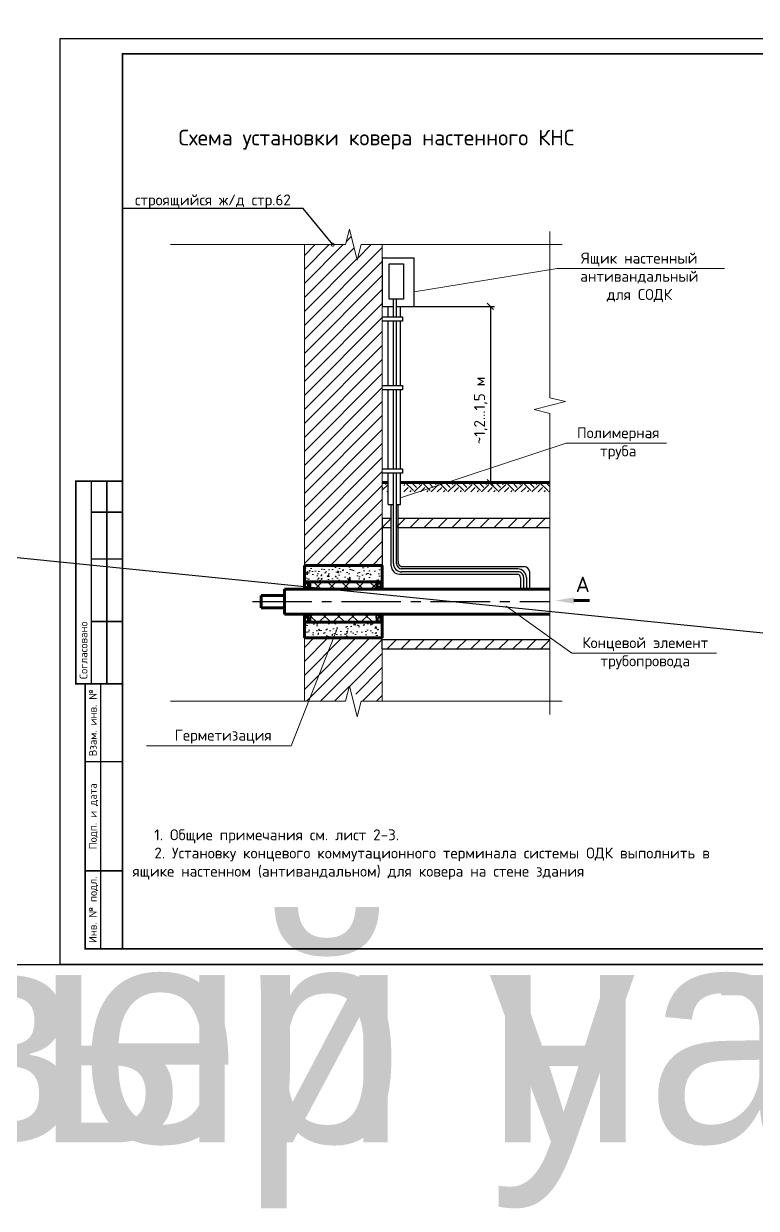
# Model space of a CAD drawing. Header units: millimetres. Extents: x -112426 to 8831, y 1218 to 38707.
# Drawn here: x 4874.6 to 5109.7, y 1322.9 to 1702.9 of the extents above; entities that cross this region are included whole.
import ezdxf
from ezdxf import colors
from ezdxf.entities.mleader import LeaderData, LeaderLine
from ezdxf.enums import TextEntityAlignment as Align
from ezdxf.math import Vec2, Vec3

# ---------------------------------------------------------------- set-up
doc = ezdxf.new("R2018")
doc.units = ezdxf.units.MM
doc.linetypes.add('осевая2', pattern=[28.575, 19.05, -3.175, 3.175, -3.175])
for name, color, linetype, lineweight in [('12  Размер', 7, 'Continuous', 20), ('6 Текст обычный', 4, 'Continuous', 30), ('Объекты на геодезии', 6, 'Continuous', 70), ('Осевая', 2, 'осевая2', 30), ('Основной', 1, 'Continuous', 60), ('Размер 3.5', 250, 'Continuous', 35), ('Размерный', 4, 'Continuous', 30), ('Размеры на геодезии', 5, 'Continuous', 40), ('Размеры на чертеже', 250, 'Continuous', 25), ('Размеры обычные', 4, 'Continuous', 30)]:
    doc.layers.add(name, color=color, linetype=linetype, lineweight=lineweight)
doc.layers.add('РАЗМЕР', color=7, linetype='Continuous')
doc.layers.add('Штриховка', color=7, linetype='Continuous')
doc.styles.add('-ISOCPEUR-', font='isocpeur.ttf')
doc.styles.add('GOST', font='gost.shx', dxfattribs={"oblique": 15})
doc.styles.get("Standard").update_dxf_attribs({"font": 'arial.ttf'})
doc.dimstyles.new('М 1 к 100', dxfattribs={"dimtxt": 3.5, "dimasz": 3, "dimexe": 1.25, "dimexo": 0, "dimgap": 1, "dimtad": 1, "dimdec": 0, "dimlfac": 100, "dimtxsty": 'GOST', "dimblk": 'OBLIQUE', "dimcen": 5, "dimclrd": 256, "dimclre": 256, "dimclrt": 256, "dimazin": 2, "dimtfac": 1, "dimtdec": 0, "dimtmove": 0, "dimatfit": 3, "dimldrblk": 'NONE', "dimfxl": 0, "dimlwd": -1, "dimlwe": -1, "dimarcsym": 2})
pattern_1 = [(45, (-10608.043, 2395.362), (-2.245064, 2.245064), [])]

# ---------------------------------------------------------------- blocks, each defined once
blk = doc.blocks.new('*U168')
blk.add_lwpolyline([(0, 0), (420, 0), (420, -297), (0, -297)], close=True)
at = {"const_width": 0.5}
blk.add_lwpolyline([(20, -5), (415, -5), (415, -292), (20, -292)], close=True, dxfattribs=at)
for points in [[(20, -207), (5, -207), (5, -142), (20, -142)], [(10, -142), (10, -207)], [(15, -142), (15, -207)], [(10, -152), (20, -152)], [(10, -167), (20, -167)], [(10, -187), (20, -187)], [(20, -292), (8, -292), (8, -207), (20, -207)], [(13, -207), (13, -292)], [(8, -232), (20, -232)], [(8, -267), (20, -267)]]:
    blk.add_lwpolyline(points, dxfattribs=at)
at = {"style": '-ISOCPEUR-'}
blk.add_text('Согласовано', height=2.5, rotation=90, dxfattribs=at).set_placement((7.5, -205.5), align=Align.MIDDLE_LEFT)
for s, p in [('Взам. инв. №', (10.5, -219.5)), ('Подп. и дата', (10.5, -249.5)), ('Инв. № подл.', (10.5, -279.5))]:
    blk.add_text(s, height=2.5, rotation=90, dxfattribs=at).set_placement(p, align=Align.MIDDLE_CENTER)
blk.add_attdef('РАЗРАБОТАЛ', text='', height=2.5, dxfattribs=at).set_placement((250.5, -264.22), align=Align.MIDDLE_LEFT)
at = {"style": '-ISOCPEUR-', "flags": 8}
for tag, height, p in [('ДАТА', 2.5, (290.07, -264.4)), ('ДАТА1', 2.5, (290.07, -269.4)), ('ЛИСТ', 3, (386.39, -271.92)), ('ЛИСТОВ', 3, (403.89, -271.92)), ('ФОРМАТ', 3, (380.97, -294.75))]:
    blk.add_attdef(tag, text='', height=height, dxfattribs=at).set_placement(p, align=Align.MIDDLE_CENTER)
at = {"style": '-ISOCPEUR-'}
blk.add_attdef('ПРОВЕРИЛ', (250.75, -270.73), '', height=2.5, dxfattribs=at)
at = {"lineweight": 30, "flags": 104}
blk.add_attdef('ИМЯ_ЧЕРТЕЖА', text='', height=3, dxfattribs=at).set_placement((333.63, -284.13), align=Align.MIDDLE_CENTER)
blk = doc.blocks.new('_Oblique')
at = {"color": 0, "linetype": 'ByBlock', "lineweight": -2}
blk.add_line((-0.5, -0.5), (0.5, 0.5), dxfattribs=at)
blk = doc.blocks.new('*D81')
at = {"layer": 'Defpoints', "color": 0, "ltscale": 0.5, "transparency": 16777216}
for p in [(4995.58, 1612.2), (5024.39, 1555.69), (5024.39, 1555.69)]:
    blk.add_point(p, dxfattribs=at)
at = {"layer": 'Размерный', "color": 7, "ltscale": 0.5, "transparency": 16777216}
for p, q in [((4995.58, 1612.2), (5025.64, 1612.2)), ((5024.39, 1612.2), (5024.39, 1555.69)), ((5024.39, 1555.69), (5023.14, 1555.69))]:
    blk.add_line(p, q, dxfattribs=at)
at = {"layer": 'Размерный', "color": 7, "ltscale": 0.5, "transparency": 16777216, "xscale": 2, "yscale": 2, "zscale": 2}
for p, rotation in [((5024.39, 1612.2), 90), ((5024.39, 1555.69), 270)]:
    blk.add_blockref('_Oblique', p, dxfattribs=dict(at, rotation=rotation))
at = {"layer": 'Размерный', "color": 7, "lineweight": 30, "ltscale": 0.5, "transparency": 16777216, "insert": (5021.29, 1578.83), "char_height": 3.5, "attachment_point": 5, "rotation": 90, "style": '-ISOCPEUR-'}
blk.add_mtext('~1,2...1,5 м', dxfattribs=at)
blk = doc.blocks.new('_None')
blk = doc.blocks.new('_DotSmall')
at = {"color": 0, "linetype": 'ByBlock', "const_width": 0.5}
blk.add_lwpolyline([(-0.0625, 0, 1), (0.0625, 0, 1)], format="xyb", close=True, dxfattribs=at)

msp = doc.modelspace()

# ---------------------------------------------------------------- hatches: boundary and pattern name
at = {"layer": 'Объекты на геодезии'}
h = msp.add_hatch(color=7, dxfattribs=at)
h.dxf.hatch_style = 1
h.paths.add_polyline_path([(5051.168, 1518.855), (5051.168, 1517.855), (5051.168, 1516.855), (5045.168, 1517.855)])
at = {"layer": 'Размерный', "lineweight": 20}
h = msp.add_hatch(dxfattribs=at)
h.set_pattern_fill('ANSI31')
h.set_pattern_definition(pattern_1)
h.paths.add_polyline_path([(4979.159, 1490.529), (4982.909, 1485.529), (4989.691, 1485.529), (4989.691, 1505.873), (4964.691, 1505.873), (4964.691, 1485.529), (4977.909, 1485.529)])
h.paths.add_polyline_path([(4977.909, 1631.999), (4964.691, 1631.999), (4964.695, 1529.134), (4989.695, 1529.134), (4989.691, 1631.999), (4982.909, 1631.999), (4981.659, 1626.999), (4979.159, 1636.999)])
at = {"layer": 'Размерный', "lineweight": 20, "ltscale": 0.5}
h = msp.add_hatch(dxfattribs=at)
h.set_pattern_fill('ANSI31')
h.set_pattern_definition(pattern_1)
h.paths.add_polyline_path([(4993.276, 1541.259), (4993.276, 1544.259), (4989.691, 1544.259), (4989.691, 1541.259)])
h.paths.add_polyline_path([(4994.276, 1544.259), (4994.276, 1541.259), (5043.459, 1541.259), (5043.459, 1544.259)])
h = msp.add_hatch(dxfattribs=at)
h.set_pattern_fill('ANSI31')
h.set_pattern_definition(pattern_1)
h.paths.add_polyline_path([(5043.459, 1505.373), (4989.691, 1505.373), (4989.691, 1502.373), (5043.459, 1502.373)])
at = {"layer": 'Штриховка'}
h = msp.add_hatch(dxfattribs=at)
h.set_pattern_fill('EARTH', scale=0.6, angle=45, style=0)
h.set_pattern_definition([(45, (4026.425, 2541.819), (4e-16, 5.388154), [3.81, -3.81]), (45, (4025.4148, 2542.8292), (4e-16, 5.388154), [3.81, -3.81]), (45, (4024.4045, 2543.8395), (4e-16, 5.388154), [3.81, -3.81]), (135, (4024.4045, 2544.513), (-5.388154, 4e-16), [3.81, -3.81]), (135, (4025.4148, 2545.5233), (-5.388154, 4e-16), [3.81, -3.81]), (135, (4026.425, 2546.5336), (-5.388154, 4e-16), [3.81, -3.81])])
h.paths.add_polyline_path([(4991.585, 1552.694), (4991.585, 1555.694), (4989.691, 1555.694), (4989.691, 1552.694)])
h.paths.add_polyline_path([(4996.585, 1555.694), (4996.585, 1552.694), (5043.459, 1552.694), (5043.459, 1555.694)])
at = {"layer": 'Штриховка', "lineweight": 20}
h = msp.add_hatch(dxfattribs=at)
h.set_pattern_fill('AR-CONC', scale=0.025, style=0)
h.set_pattern_definition([(50, (2737.6664, 8088.718), (4.5546167, -0.3984771), [0.47625, -5.23875]), (355, (2737.6664, 8088.718), (-0.8810706, 4.776416), [0.381, -4.191]), (100.451, (2738.046, 8088.685), (3.6735625, 4.3779172), [0.40475, -4.45225]), (46.1842, (2737.6664, 8089.988), (6.776976, -1.051058), [0.714375, -7.858125]), (96.6356, (2738.231, 8089.9006), (5.935106, 6.185639), [0.607125, -6.678375]), (351.184, (2737.6664, 8089.988), (5.935115, 6.185628), [0.5715, -6.2865]), (21, (2738.3014, 8089.6707), (3.790372, -2.556638), [0.47625, -5.23875]), (326, (2738.3014, 8089.6707), (1.5450507, 4.604699), [0.381, -4.191]), (71.4514, (2738.6172, 8089.4576), (5.3354123, 2.0480714), [0.40475, -4.45225]), (37.5, (2737.6664, 8088.7182), (0.0772151, 2.11387597), [0, -4.1402, 0, -4.2545, 0, -4.206875]), (7.5, (2737.6664, 8088.7182), (1.67049156, 2.5045144), [0, -2.4257, 0, -4.04495, 0, -1.603375]), (327.5, (2736.2503, 8088.7182), (3.38976488, -0.1432186), [0, -1.5875, 0, -4.953, 0, -6.57225]), (317.5, (2735.6153, 8088.7182), (3.7032295, 0.6356623), [0, -2.06375, 0, -3.2893, 0, -4.66725])])
h.paths.add_polyline_path([(4989.695, 1505.873), (4989.695, 1510.873), (4964.695, 1510.873), (4964.695, 1505.873)])
h.paths.add_polyline_path([(4964.695, 1523.903), (4989.695, 1523.903), (4989.695, 1529.134), (4964.695, 1529.134)])
h.paths.add_polyline_path([(4989.695, 1523.903), (4964.695, 1523.903)])
at = {"layer": 'Штриховка', "lineweight": 25}
h = msp.add_hatch(dxfattribs=at)
h.set_pattern_fill('AR-RSHKE', scale=0.003, style=0)
h.set_pattern_definition([(0, (4340.4071, 3243.2142), (1.9431, 0.9144), [0.4572, -0.381, 0.5334, -0.2286, 0.6858, -0.3048]), (0, (4340.8643, 3243.2523), (1.9431, 0.9144), [0.381, -1.4478, 0.3048, -0.4572]), (0, (4341.7787, 3243.1571), (1.9431, 0.9144), [0.2286, -2.3622]), (90, (4340.4071, 3243.2142), (-0.6477, 0.9144), [0.8763, -2.7813]), (90, (4340.8643, 3243.2142), (-0.6477, 0.9144), [0.85725, -2.80035]), (90, (4341.2453, 3243.2142), (-0.6477, 0.9144), [0.8001, -2.8575]), (90, (4341.7787, 3243.15706), (-0.6477, 0.9144), [0.8763, -2.7813]), (90, (4342.0073, 3243.15706), (-0.6477, 0.9144), [0.8763, -2.7813]), (90, (4342.6931, 3243.2142), (-0.6477, 0.9144), [0.8382, -2.8194])])
h.paths.add_polyline_path([(4964.695, 1521.479), (4966.695, 1521.479), (4966.695, 1523.903), (4964.695, 1523.903)])
h.paths.add_polyline_path([(4987.695, 1521.479), (4989.695, 1521.479), (4989.695, 1523.903), (4987.695, 1523.903)])
h.paths.add_polyline_path([(4989.694, 1513.523), (4987.697, 1513.523), (4987.697, 1510.873), (4989.695, 1510.873)])
h.paths.add_polyline_path([(4966.694, 1513.527), (4964.695, 1513.527), (4964.695, 1510.873), (4966.693, 1510.873)])
at = {"layer": 'Штриховка'}
h = msp.add_hatch(dxfattribs=at)
h.set_pattern_fill('ANSI37', style=0)
h.set_pattern_definition([(45, (4340.407, 3242.2236), (-2.245064, 2.245064), []), (135, (4340.407, 3242.2236), (-2.245064, -2.245064), [])])
h.paths.add_polyline_path([(4966.695, 1521.489), (4987.695, 1521.489), (4987.695, 1523.903), (4966.695, 1523.903)])
h = msp.add_hatch(dxfattribs=at)
h.set_pattern_fill('ANSI37', style=0)
h.set_pattern_definition([(45, (4340.407, 3239.2142), (-2.245064, 2.245064), []), (135, (4340.407, 3239.2142), (-2.245064, -2.245064), [])])
h.paths.add_polyline_path([(4987.697, 1513.523), (4966.693, 1513.527), (4966.693, 1510.873), (4987.697, 1510.873)])

# ---------------------------------------------------------------- linework, layer by layer
msp.add_line((1042.939, 1401.16), (6319.699, 1401.16))
at = {"layer": '12  Размер', "color": 7, "ltscale": 0.5}
for p, q in [((5045.767, 1624.301), (4999.967, 1616.911)), ((5048.684, 1568.29), (4995.585, 1550.808)), ((5050.467, 1500.964), (5029.419, 1516.071)), ((4960.507, 1471.294), (4975.325, 1509.144))]:
    msp.add_line(p, q, dxfattribs=at)
at = {"layer": '12  Размер', "color": 7}
for p, q in [((5045.767, 1624.301), (5099.458, 1624.301)), ((5048.684, 1568.29), (5080.838, 1568.29)), ((5050.467, 1500.964), (5096.908, 1500.964)), ((4914.066, 1471.294), (4960.507, 1471.294))]:
    msp.add_line(p, q, dxfattribs=at)
at = {"layer": 'Объекты на геодезии', "color": 7}
msp.add_line((5051.168, 1517.855), (5056.168, 1517.855), dxfattribs=at)
at = {"layer": 'Осевая', "color": 7, "lineweight": 30}
msp.add_line((4948.049, 1517.503), (5043.459, 1517.503), dxfattribs=at)
at = {"layer": 'Основной', "color": 7, "lineweight": 60}
for p, q in [((4964.695, 1529.134), (4964.695, 1523.854)), ((4989.695, 1529.134), (4964.695, 1529.134)), ((4964.695, 1523.903), (4964.695, 1521.489)), ((4964.695, 1523.903), (4989.695, 1523.903)), ((4958.29, 1521.479), (4958.29, 1513.528)), ((4958.29, 1521.479), (5043.459, 1521.479)), ((4950.79, 1519.491), (4950.79, 1515.516)), ((4950.79, 1519.491), (4950.79, 1515.516)), ((4950.79, 1515.516), (4958.29, 1515.516)), ((4958.29, 1513.528), (5043.459, 1513.528)), ((4964.694, 1513.527), (4964.695, 1510.873)), ((4989.694, 1513.523), (4989.695, 1510.873)), ((4964.695, 1510.873), (4989.695, 1510.873)), ((4964.695, 1510.873), (4964.695, 1505.873)), ((4989.695, 1510.873), (4989.695, 1505.873)), ((4989.695, 1505.873), (4964.695, 1505.873))]:
    msp.add_line(p, q, dxfattribs=at)
at = {"layer": 'Основной', "color": 7}
for p, q in [((4989.695, 1529.134), (4989.695, 1523.854)), ((4964.695, 1523.854), (4964.695, 1521.489)), ((4989.695, 1523.903), (4989.695, 1521.489)), ((4989.695, 1523.854), (4989.695, 1521.489)), ((5033.42, 1521.479), (5043.459, 1521.479)), ((4950.79, 1519.491), (4958.29, 1519.491)), ((5033.42, 1513.528), (5043.459, 1513.528))]:
    msp.add_line(p, q, dxfattribs=at)
at = {"layer": 'РАЗМЕР', "color": 7, "lineweight": 60}
for p, q in [((4989.691, 1555.694), (4991.585, 1555.694)), ((4995.585, 1555.694), (5043.459, 1555.694))]:
    msp.add_line(p, q, dxfattribs=at)
at = {"layer": 'РАЗМЕР', "color": 7}
for p, q in [((4989.691, 1544.259), (4992.562, 1544.259)), ((4994.813, 1544.259), (5043.459, 1544.259)), ((4989.691, 1541.259), (4992.562, 1541.259)), ((4994.813, 1541.259), (5043.459, 1541.259))]:
    msp.add_line(p, q, dxfattribs=at)
at = {"layer": 'РАЗМЕР', "color": 7, "lineweight": 30}
for p, q in [((4989.691, 1544.259), (4989.691, 1529.134)), ((4989.691, 1505.373), (5043.459, 1505.373)), ((4989.694, 1502.373), (4989.694, 1505.873)), ((4989.691, 1502.373), (5043.459, 1502.373))]:
    msp.add_line(p, q, dxfattribs=at)
at = {"layer": 'Размерный', "color": 7, "lineweight": 20}
for p, q in [((5043.459, 1636.259), (5043.459, 1582.892)), ((4921.705, 1631.999), (4977.909, 1631.999)), ((4964.691, 1631.999), (4964.691, 1529.134)), ((5047.371, 1631.999), (4982.909, 1631.999)), ((4989.691, 1631.999), (4989.691, 1544.259)), ((5043.459, 1481.256), (5043.459, 1577.892)), ((4964.695, 1505.873), (4964.691, 1485.529)), ((4989.695, 1502.373), (4989.691, 1485.529)), ((4921.705, 1485.529), (4977.909, 1485.529)), ((5047.371, 1485.529), (4982.909, 1485.529))]:
    msp.add_line(p, q, dxfattribs=at)
at = {"layer": 'Размерный', "color": 7, "ltscale": 0.5}
for p, q in [((4993.276, 1608.826), (4993.276, 1614.556)), ((4994.276, 1608.826), (4994.276, 1614.556)), ((4993.276, 1586.862), (4993.276, 1607.435)), ((4994.276, 1586.862), (4994.276, 1607.435)), ((4993.276, 1560.062), (4993.276, 1585.47)), ((4994.276, 1560.062), (4994.276, 1585.47)), ((4993.276, 1544.248), (4993.276, 1558.671)), ((4994.276, 1529.574), (4994.276, 1558.671)), ((4993.28, 1529.707), (4993.276, 1544.248)), ((5033.211, 1528.02), (4995.795, 1528.02)), ((5033.434, 1527.02), (4995.795, 1527.02)), ((5034.992, 1525.378), (5034.992, 1521.479)), ((5035.912, 1525.261), (5035.912, 1521.479))]:
    msp.add_line(p, q, dxfattribs=at)
at = {"layer": 'Размерный', "color": 7, "lineweight": 30, "ltscale": 0.5}
for p, q in [((4992.562, 1529.016), (4992.562, 1548.605)), ((4994.813, 1530.421), (4994.813, 1548.605)), ((4996.219, 1528.717), (5035.207, 1528.716)), ((4995.263, 1526.316), (5033.049, 1526.32)), ((5034.001, 1525.211), (5033.995, 1521.479)), ((5036.896, 1527.194), (5036.896, 1521.479))]:
    msp.add_line(p, q, dxfattribs=at)
at = {"layer": 'Размерный', "color": 7, "lineweight": 20}
for points in [[(4977.909, 1631.999), (4979.159, 1636.999), (4981.659, 1626.999), (4982.909, 1631.999)], [(5043.459, 1582.892), (5048.459, 1581.642), (5038.459, 1579.142), (5043.459, 1577.892)], [(4977.909, 1485.529), (4979.159, 1490.529), (4981.659, 1480.529), (4982.909, 1485.529)]]:
    msp.add_lwpolyline(points, dxfattribs=at)
at = {"layer": 'Размерный', "color": 7, "ltscale": 0.5}
for points in [[(4989.691, 1608.826), (4996.21, 1608.826), (4996.21, 1607.435), (4989.691, 1607.435)], [(4989.691, 1586.862), (4996.21, 1586.862), (4996.21, 1585.47), (4989.691, 1585.47)], [(4989.691, 1560.062), (4996.21, 1560.062), (4996.21, 1558.671), (4989.691, 1558.671)]]:
    msp.add_lwpolyline(points, dxfattribs=at)
at = {"layer": 'Размерный', "color": 7, "lineweight": 30, "ltscale": 0.5}
for centre, radius, start, end in [((4995.263, 1529.016), 2.701, 180, 270), ((4996.219, 1530.149), 1.433, 169.04541, 274.51462), ((5035.208, 1527.02), 1.697, 5.88243, 90.05169), ((5032.878, 1525.211), 1.123, 354.0634, 81.23607)]:
    msp.add_arc(centre, radius, start, end, dxfattribs=at)
at = {"layer": 'Размерный', "color": 7, "ltscale": 0.5}
for centre, radius, start, end in [((4995.976, 1529.721), 2.701, 180, 270), ((4995.976, 1529.721), 1.701, 180, 270), ((5033.109, 1525.219), 2.803, 0.86637, 87.90802), ((5033.387, 1525.418), 1.605, 358.58577, 93.41592)]:
    msp.add_arc(centre, radius, start, end, dxfattribs=at)
at = {"layer": 'Размеры на геодезии', "color": 7, "lineweight": 30, "ltscale": 0.5}
for p, q in [((4991.585, 1608.826), (4991.585, 1612.203)), ((4995.585, 1608.826), (4995.585, 1612.203)), ((4991.585, 1586.862), (4991.585, 1607.435)), ((4995.585, 1586.862), (4995.585, 1607.435)), ((4991.585, 1560.062), (4991.585, 1585.47)), ((4995.585, 1560.062), (4995.585, 1585.47)), ((4991.585, 1548.605), (4991.585, 1558.671)), ((4995.585, 1548.605), (4995.585, 1558.671)), ((4991.585, 1548.605), (4993.276, 1548.605)), ((4994.276, 1548.605), (4995.585, 1548.605))]:
    msp.add_line(p, q, dxfattribs=at)
msp.add_lwpolyline([(4994.276, 1612.203), (4999.967, 1612.203), (4999.967, 1627.639), (4989.691, 1627.639), (4989.691, 1612.203), (4993.276, 1612.203)], dxfattribs=at)
msp.add_lwpolyline([(4991.919, 1625.876), (4996.506, 1625.876), (4996.506, 1614.556), (4991.919, 1614.556)], close=True, dxfattribs=at)
at = {"layer": 'Размеры обычные', "color": 7, "ltscale": 0.5}
for p, q in [((4966.695, 1523.903), (4966.695, 1521.489)), ((4966.695, 1523.854), (4966.695, 1521.489)), ((4987.695, 1523.903), (4987.695, 1521.489)), ((4987.695, 1523.854), (4987.695, 1521.489)), ((4966.693, 1513.527), (4966.693, 1510.873)), ((4987.697, 1513.523), (4987.697, 1510.873))]:
    msp.add_line(p, q, dxfattribs=at)

# ---------------------------------------------------------------- block references
at = {"layer": 'Размеры на чертеже', "lineweight": 90}
ref = msp.add_blockref('*U168', (3917.536, 1698.16), dxfattribs=at)
lines = msp.add_mtext('Ковер на земный у т/к Г-5/11', dxfattribs={"layer": '0', "insert": (4251.162, 1414.035), "char_height": 70, "attachment_point": 1})
ref.add_attrib('ИМЯ_ЧЕРТЕЖА', '', (4251.162, 1414.035), dxfattribs={"flags": 104}).embed_mtext(lines)
ref = msp.add_blockref('*U168', (4402.476, 1698.16), dxfattribs=at)
lines = msp.add_mtext('Ковер на земный ', dxfattribs={"layer": '0', "insert": (4736.102, 1414.035), "char_height": 70, "attachment_point": 1})
ref.add_attrib('ИМЯ_ЧЕРТЕЖА', '', (4736.102, 1414.035), dxfattribs={"flags": 104}).embed_mtext(lines)
msp.add_blockref('*U168', (4886.353, 1698.16), dxfattribs=at)

# ---------------------------------------------------------------- texts
at = {"layer": '6 Текст обычный', "color": 7, "char_height": 3.5, "attachment_point": 1, "style": '-ISOCPEUR-'}
for s, width, insert in [('\\pxqc;{\\C7;Ящик настенный антивандальный для СОДК}', 47.60424, (5048.368, 1629.424)), ('\\pxqc;{\\C7;Полимерная\\Pтруба}', 36.71121, (5047.026, 1573.412)), ('\\pxqc;{\\C7;Концевой элемент трубопровода}', 47.60424, (5050.248, 1506.086)), ('\\pxqc;Герметизация ', 49.61392, (4913.848, 1476.416))]:
    msp.add_mtext_dynamic_manual_height_columns(s, width=width, gutter_width=12.5, heights=[0], dxfattribs=dict(at, insert=insert))
at = {"layer": 'Основной', "color": 7, "style": '-ISOCPEUR-'}
msp.add_text('Схема установки ковера настенного КНС ', height=5, dxfattribs=at).set_placement((4989.427, 1666.343), align=Align.MIDDLE_CENTER)
at = {"layer": 'Основной', "color": 7, "insert": (5048.997, 1525.551), "char_height": 5, "attachment_point": 1, "style": '-ISOCPEUR-'}
msp.add_mtext_dynamic_manual_height_columns('\\pxqc;{\\C7;А}', width=9.99788, gutter_width=12.5, heights=[0], dxfattribs=at)
at = {"layer": 'Размерный', "color": 7, "lineweight": 30, "insert": (4909.563, 1444.46), "char_height": 3.5, "attachment_point": 1, "style": '-ISOCPEUR-'}
msp.add_mtext_dynamic_manual_height_columns('\\pxi2;1. Общие примечания см. лист 2-3.\\P2. Установку концевого коммутационного терминала системы ОДК выполнить в ящике настенном (антивандальном) для ковера на стене здания ', width=192.32317, gutter_width=12.5, heights=[0], dxfattribs=at)

# ---------------------------------------------------------------- dimensions: what is measured, and where the dimension line sits
at = {"layer": 'Размерный', "color": 7, "lineweight": 30, "ltscale": 0.5}
dim = msp.add_linear_dim(base=(5024.393, 1555.694), p1=(4995.585, 1612.203), p2=(5024.393, 1555.694), angle=90, text='~1,2...1,5 м', dimstyle='М 1 к 100', override={"dimasz": 2, "dimtxsty": '-ISOCPEUR-', "dimclrd": 7, "dimclre": 7, "dimclrt": 7}, dxfattribs=at)
dim.commit()
dim.dimension.update_dxf_attribs({"geometry": '*D81', "text_midpoint": (5024.393, 1578.835), "dimtype": 160})

# ---------------------------------------------------------------- next in the draw order: leaders
at = {"layer": 'Размер 3.5'}
ml = msp.add_multileader_mtext('Standard', dxfattribs=at)
ml.set_content('строящийся ж/д стр.62', color=256, style='-ISOCPEUR-')
ml.set_leader_properties()
ml.set_arrow_properties(name='DOTSMALL')
ml.build(insert=Vec2(0, 0))
ml.multileader.update_dxf_attribs({"text_left_attachment_type": 6, "text_right_attachment_type": 6, "dogleg_length": 2, "arrow_head_size": 2})
ctx = ml.context
ctx.base_point, ctx.char_height, ctx.arrow_head_size, ctx.plane_origin = Vec3(4907.591, 1643.542), 3.5, 2, Vec3(4900.562, 1648.742)
ctx.left_attachment, ctx.right_attachment, ctx.text_align_type = 6, 6, 2
notes = []
notes.append((ctx, [(1, (1, 1, 0), (4964.341, 1643.542), (-1, 0), 2, [(0, [(4973.775, 1631.999)], 0, [])])]))
ctx.mtext.insert, ctx.mtext.alignment, ctx.mtext.flow_direction = Vec3(4960.341, 1648.092), 3, 5
ctx.mtext.has_bg_fill, ctx.mtext.bg_color, ctx.mtext.bg_scale_factor, ctx.mtext.bg_transparency, ctx.mtext.use_window_bg_color = 1, -1027028792, 1.5, 0, 1
for ctx, leaders in notes:
    for number, flags, end, landing, length, lines in leaders:
        leader = LeaderData()
        leader.index, (leader.has_last_leader_line, leader.has_dogleg_vector, leader.attachment_direction) = number, flags
        leader.last_leader_point, leader.dogleg_vector, leader.dogleg_length = Vec3(end), Vec3(landing), length
        for number, points, colour, breaks in lines:
            line = LeaderLine()
            line.index, line.vertices, line.color, line.breaks = number, Vec3.list(points), colors.encode_raw_color(colour), breaks
            leader.lines.append(line)
        ctx.leaders.append(leader)

# ---------------------------------------------------------------- next in the draw order: linework, layer by layer
msp.add_line((1022.192, 1920.504), (6776.04, 1339.375))

doc.saveas('drawing.dxf')
